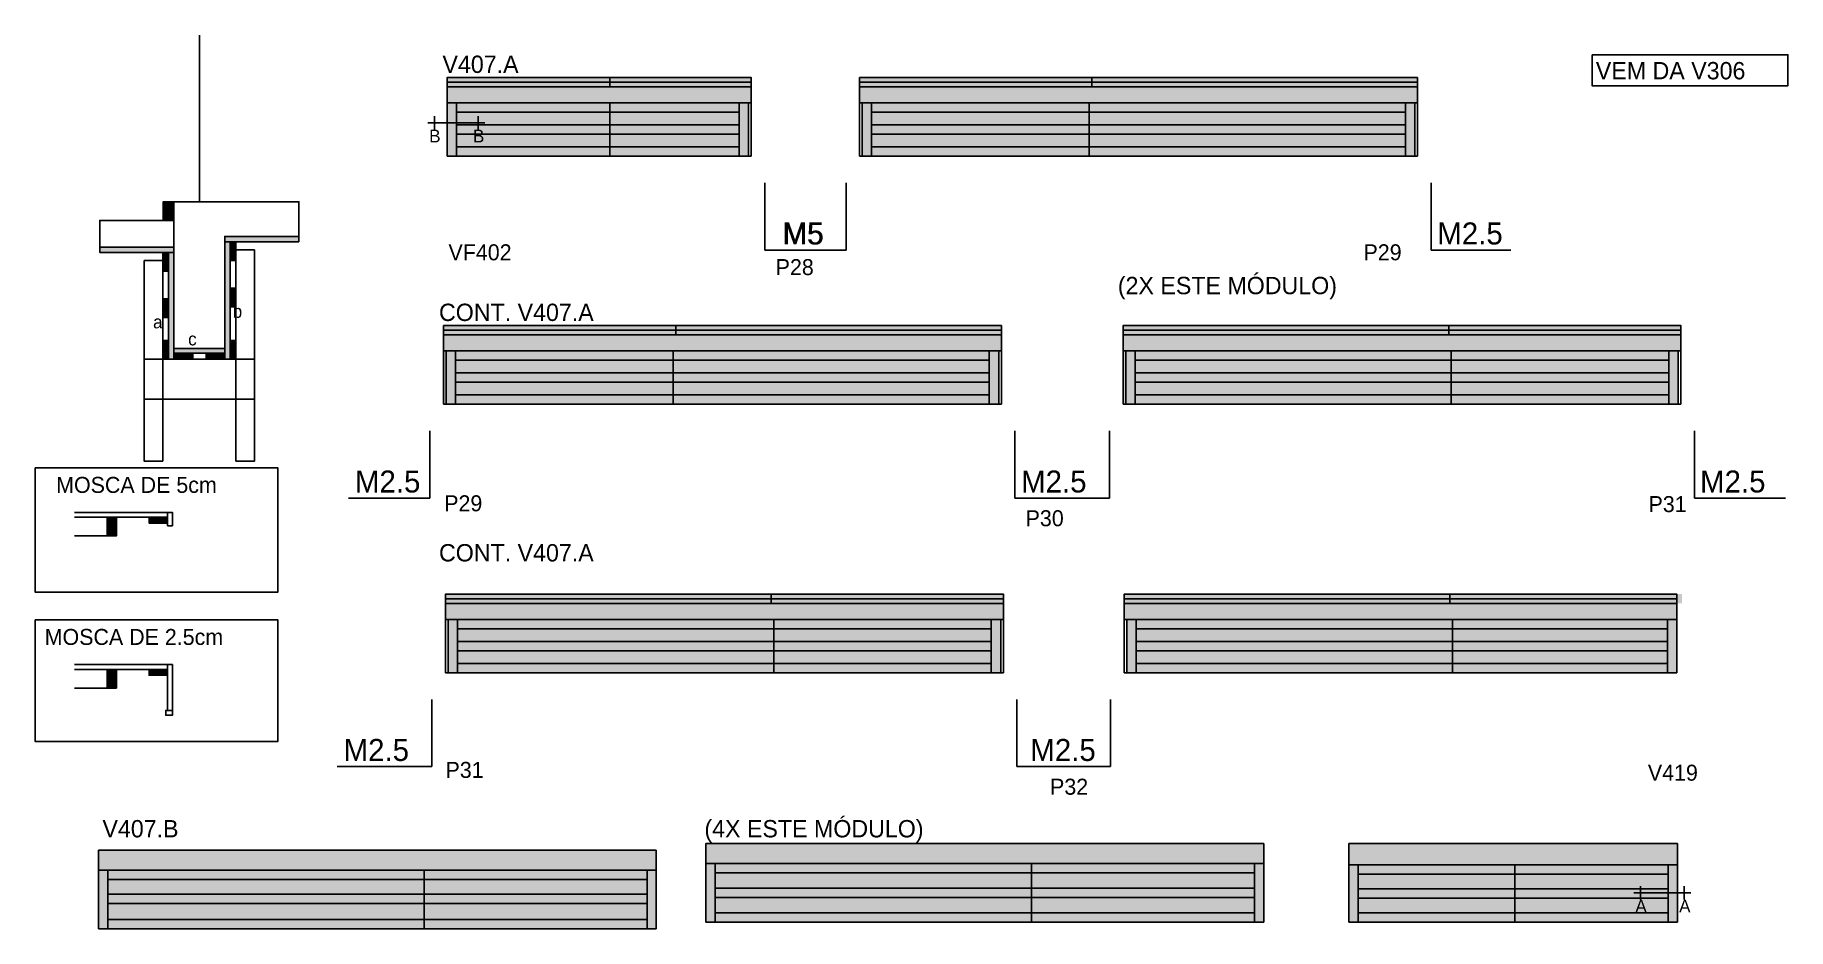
# Model space of a CAD drawing. Header units: metres. Extents: x 4812 to 6126, y 4041 to 4711.
import ezdxf

# ---------------------------------------------------------------- set-up
doc = ezdxf.new("R2010")
doc.units = ezdxf.units.M
for name, color, linetype in [('5', 7, 'Continuous'), ('CONCRETO', 7, 'Continuous'), ('COTA', 7, 'Continuous'), ('Cotas', 7, 'Continuous'), ('detalhes', 7, 'Continuous'), ('Hachura', 7, 'Continuous'), ('Madeira', 7, 'Continuous'), ('NOMENCLATURA', 7, 'Continuous'), ('Painéis', 7, 'Continuous'), ('REAPROVEITAMENTO', 7, 'Continuous'), ('SARR_2.2x7', 7, 'Continuous'), ('SARR_3.5x7', 7, 'Continuous'), ('TEXTO PILAR', 7, 'Continuous'), ('Texto Seção', 7, 'Continuous')]:
    doc.layers.add(name, color=color, linetype=linetype)

msp = doc.modelspace()

# ---------------------------------------------------------------- hatches: boundary and pattern name
at = {"layer": 'COTA'}
h = msp.add_hatch(color=7, dxfattribs=at)
h.dxf.hatch_style = 1
h.paths.add_polyline_path([(5349.1, 4672.5), (5121.1, 4672.5), (5121.1, 4672.5), (5121.1, 4660.5), (5121.1, 4660.5), (5349.1, 4660.5), (5349.1, 4660.5), (5349.1, 4672.5), (5349.1, 4672.5)])
h = msp.add_hatch(color=7, dxfattribs=at)
h.dxf.hatch_style = 1
h.paths.add_polyline_path([(5430.3, 4672.5), (5848.3, 4672.5), (5848.3, 4672.5), (5848.3, 4660.5), (5848.3, 4660.5), (5430.3, 4660.5), (5430.3, 4660.5), (5430.3, 4672.5), (5430.3, 4672.5)])
h = msp.add_hatch(color=7, dxfattribs=at)
h.dxf.hatch_style = 1
h.paths.add_polyline_path([(5118.5, 4486.6), (5536.5, 4486.6), (5536.5, 4486.6), (5536.5, 4474.6), (5536.5, 4474.6), (5118.5, 4474.6), (5118.5, 4474.6), (5118.5, 4486.6), (5118.5, 4486.6)])
h = msp.add_hatch(color=7, dxfattribs=at)
h.dxf.hatch_style = 1
h.paths.add_polyline_path([(6045.7, 4486.6), (5627.7, 4486.6), (5627.7, 4486.6), (5627.7, 4474.6), (5627.7, 4474.6), (6045.7, 4474.6), (6045.7, 4474.6), (6045.7, 4486.6), (6045.7, 4486.6)])
h = msp.add_hatch(color=7, dxfattribs=at)
h.dxf.hatch_style = 1
h.paths.add_polyline_path([(5538, 4285.2), (5120, 4285.2), (5120, 4285.2), (5120, 4273.2), (5120, 4273.2), (5538, 4273.2), (5538, 4273.2), (5538, 4285.2), (5538, 4285.2)])
h = msp.add_hatch(color=7, dxfattribs=at)
h.dxf.hatch_style = 1
h.paths.add_polyline_path([(6042.6, 4285.2), (5628.6, 4285.2), (5628.6, 4285.2), (5628.6, 4273.2), (5628.6, 4273.2), (6042.6, 4273.2), (6042.6, 4273.2), (6042.6, 4285.2), (6042.6, 4285.2)])
h = msp.add_hatch(color=7, dxfattribs=at)
h.dxf.hatch_style = 1
h.paths.add_polyline_path([(5277.9, 4100.1), (4859.9, 4100.1), (4859.9, 4100.1), (4859.9, 4085.1), (4859.9, 4085.1), (5277.9, 4085.1), (5277.9, 4085.1), (5277.9, 4100.1)])
h = msp.add_hatch(color=7, dxfattribs=at)
h.dxf.hatch_style = 1
h.paths.add_polyline_path([(5733.1, 4105.1), (5315.1, 4105.1), (5315.1, 4105.1), (5315.1, 4090.1), (5315.1, 4090.1), (5733.1, 4090.1), (5733.1, 4090.1), (5733.1, 4105.1)])
h = msp.add_hatch(color=7, dxfattribs=at)
h.dxf.hatch_style = 1
h.paths.add_polyline_path([(5796.8, 4105.1), (6043.3, 4105.1), (6043.3, 4105.1), (6043.3, 4089.1), (6043.3, 4089.1), (5796.8, 4089.1), (5796.8, 4089.1), (5796.8, 4105.1), (5796.8, 4105.1)])
at = {"layer": 'Hachura'}
h = msp.add_hatch(color=7, dxfattribs=at)
h.dxf.hatch_style = 1
h.paths.add_polyline_path([(4908.5, 4572.4), (4912.9, 4572.4), (4912.9, 4572.4), (4912.9, 4586.4), (4912.9, 4586.4), (4908.5, 4586.4), (4908.5, 4586.4), (4908.5, 4572.4)])
h = msp.add_hatch(color=7, dxfattribs=at)
h.dxf.hatch_style = 1
h.paths.add_polyline_path([(4912.9, 4586.4), (4916.5, 4586.4), (4916.5, 4586.4), (4916.5, 4572.4), (4916.5, 4572.4), (4912.9, 4572.4), (4912.9, 4572.4), (4912.9, 4586.4)])
h = msp.add_hatch(color=7, dxfattribs=at)
h.dxf.hatch_style = 1
h.paths.add_polyline_path([(5010.1, 4556.4), (5010.1, 4560.4), (5010.1, 4560.4), (4954.5, 4560.4), (4954.5, 4560.4), (4954.5, 4556.4), (4954.5, 4556.4), (5010.1, 4556.4)])
h = msp.add_hatch(color=7, dxfattribs=at)
h.dxf.hatch_style = 1
h.paths.add_polyline_path([(4916.5, 4548.4), (4916.5, 4552.4), (4916.5, 4552.4), (4860.9, 4552.4), (4860.9, 4552.4), (4860.9, 4548.4), (4860.9, 4548.4), (4916.5, 4548.4)])
h = msp.add_hatch(color=7, dxfattribs=at)
h.dxf.hatch_style = 1
h.paths.add_polyline_path([(4908.1, 4534.4), (4912.5, 4534.4), (4912.5, 4534.4), (4912.5, 4548.4), (4912.5, 4548.4), (4908.1, 4548.4), (4908.1, 4548.4), (4908.1, 4534.4)])
h = msp.add_hatch(color=7, dxfattribs=at)
h.dxf.hatch_style = 1
h.paths.add_polyline_path([(4916.5, 4548.4), (4912.5, 4548.4), (4912.5, 4548.4), (4912.5, 4468.4), (4912.5, 4468.4), (4916.5, 4468.4), (4916.5, 4468.4), (4916.5, 4548.4)])
h = msp.add_hatch(color=7, dxfattribs=at)
h.dxf.hatch_style = 1
h.paths.add_polyline_path([(4958.5, 4556.4), (4954.5, 4556.4), (4954.5, 4556.4), (4954.5, 4468.4), (4954.5, 4468.4), (4958.5, 4468.4), (4958.5, 4468.4), (4958.5, 4556.4)])
h = msp.add_hatch(color=7, dxfattribs=at)
h.dxf.hatch_style = 1
h.paths.add_polyline_path([(4962.9, 4542.4), (4958.5, 4542.4), (4958.5, 4542.4), (4958.5, 4556.4), (4958.5, 4556.4), (4962.9, 4556.4), (4962.9, 4556.4), (4962.9, 4542.4)])
h = msp.add_hatch(color=7, dxfattribs=at)
h.dxf.hatch_style = 1
h.paths.add_polyline_path([(4962.9, 4507.6), (4958.5, 4507.6), (4958.5, 4507.6), (4958.5, 4521.6), (4958.5, 4521.6), (4962.9, 4521.6), (4962.9, 4521.6), (4962.9, 4507.6)])
h = msp.add_hatch(color=7, dxfattribs=at)
h.dxf.hatch_style = 1
h.paths.add_polyline_path([(4908.1, 4499.6), (4912.5, 4499.6), (4912.5, 4499.6), (4912.5, 4513.6), (4912.5, 4513.6), (4908.1, 4513.6), (4908.1, 4513.6), (4908.1, 4499.6)])
h = msp.add_hatch(color=7, dxfattribs=at)
h.dxf.hatch_style = 1
h.paths.add_polyline_path([(4908.1, 4468.4), (4912.5, 4468.4), (4912.5, 4468.4), (4912.5, 4482.4), (4912.5, 4482.4), (4908.1, 4482.4), (4908.1, 4482.4), (4908.1, 4468.4)])
h = msp.add_hatch(color=7, dxfattribs=at)
h.dxf.hatch_style = 1
h.paths.add_polyline_path([(4962.9, 4468.4), (4958.5, 4468.4), (4958.5, 4468.4), (4958.5, 4482.4), (4958.5, 4482.4), (4962.9, 4482.4), (4962.9, 4482.4), (4962.9, 4468.4)])
h = msp.add_hatch(color=7, dxfattribs=at)
h.dxf.hatch_style = 1
h.paths.add_polyline_path([(4954.5, 4472.8), (4954.5, 4476.4), (4954.5, 4476.4), (4916.5, 4476.4), (4916.5, 4476.4), (4916.5, 4472.8), (4916.5, 4472.8), (4954.5, 4472.8)])
h = msp.add_hatch(color=7, dxfattribs=at)
h.dxf.hatch_style = 1
h.paths.add_polyline_path([(4916.5, 4468.4), (4916.5, 4472.8), (4916.5, 4472.8), (4930.5, 4472.8), (4930.5, 4472.8), (4930.5, 4468.4), (4930.5, 4468.4), (4916.5, 4468.4)])
h = msp.add_hatch(color=7, dxfattribs=at)
h.dxf.hatch_style = 1
h.paths.add_polyline_path([(4954.5, 4468.4), (4954.5, 4472.8), (4954.5, 4472.8), (4940.5, 4472.8), (4940.5, 4472.8), (4940.5, 4468.4), (4940.5, 4468.4), (4954.5, 4468.4)])
h = msp.add_hatch(color=7, dxfattribs=at)
h.dxf.hatch_style = 1
h.paths.add_polyline_path([(4873.4, 4349.9), (4866.4, 4349.9), (4866.4, 4335.9), (4873.4, 4335.9), (4873.4, 4349.9)])
h = msp.add_hatch(color=7, dxfattribs=at)
h.dxf.hatch_style = 1
h.paths.add_polyline_path([(4897.8, 4349.9), (4897.8, 4345.5), (4897.8, 4345.5), (4911.7, 4345.5), (4911.7, 4345.5), (4911.7, 4349.9), (4911.7, 4349.9), (4897.8, 4349.9)])
h = msp.add_hatch(color=7, dxfattribs=at)
h.dxf.hatch_style = 1
h.paths.add_polyline_path([(4873.4, 4235.8), (4866.4, 4235.8), (4866.4, 4221.8), (4873.4, 4221.8), (4873.4, 4235.8)])
h = msp.add_hatch(color=7, dxfattribs=at)
h.dxf.hatch_style = 1
h.paths.add_polyline_path([(4897.8, 4235.8), (4897.8, 4231.4), (4897.8, 4231.4), (4911.7, 4231.4), (4911.7, 4231.4), (4911.7, 4235.8), (4911.7, 4235.8), (4897.8, 4235.8)])
at = {"layer": 'REAPROVEITAMENTO'}
h = msp.add_hatch(color=7, dxfattribs=at)
h.dxf.hatch_style = 1
h.paths.add_polyline_path([(5349.1, 4679.5), (5121.1, 4679.5), (5121.1, 4679.5), (5121.1, 4672.5), (5121.1, 4672.5), (5349.1, 4672.5), (5349.1, 4672.5), (5349.1, 4679.5)])
h = msp.add_hatch(color=7, dxfattribs=at)
h.dxf.hatch_style = 1
h.paths.add_polyline_path([(5848.3, 4679.5), (5430.3, 4679.5), (5430.3, 4679.5), (5430.3, 4672.5), (5430.3, 4672.5), (5848.3, 4672.5), (5848.3, 4672.5), (5848.3, 4679.5)])
h = msp.add_hatch(color=7, dxfattribs=at)
h.dxf.hatch_style = 1
h.paths.add_polyline_path([(5347.1, 4620.5), (5347.1, 4660.5), (5347.1, 4660.5), (5121.1, 4660.5), (5121.1, 4660.5), (5121.1, 4620.5), (5121.1, 4620.5), (5347.1, 4620.5), (5347.1, 4620.5)])
h = msp.add_hatch(color=7, dxfattribs=at)
h.dxf.hatch_style = 1
h.paths.add_polyline_path([(5846.3, 4620.5), (5846.3, 4660.5), (5846.3, 4660.5), (5432.3, 4660.5), (5432.3, 4660.5), (5432.3, 4620.5), (5432.3, 4620.5), (5846.3, 4620.5)])
h = msp.add_hatch(color=7, dxfattribs=at)
h.dxf.hatch_style = 1
h.paths.add_polyline_path([(5536.5, 4493.6), (5118.5, 4493.6), (5118.5, 4493.6), (5118.5, 4486.6), (5118.5, 4486.6), (5536.5, 4486.6), (5536.5, 4486.6), (5536.5, 4493.6)])
h = msp.add_hatch(color=7, dxfattribs=at)
h.dxf.hatch_style = 1
h.paths.add_polyline_path([(6045.7, 4493.6), (5627.7, 4493.6), (5627.7, 4493.6), (5627.7, 4486.6), (5627.7, 4486.6), (6045.7, 4486.6), (6045.7, 4486.6), (6045.7, 4493.6)])
h = msp.add_hatch(color=7, dxfattribs=at)
h.dxf.hatch_style = 1
h.paths.add_polyline_path([(5534.5, 4434.6), (5534.5, 4474.6), (5534.5, 4474.6), (5118.5, 4474.6), (5118.5, 4474.6), (5118.5, 4434.6), (5118.5, 4434.6), (5534.5, 4434.6)])
h = msp.add_hatch(color=7, dxfattribs=at)
h.dxf.hatch_style = 1
h.paths.add_polyline_path([(6043.7, 4434.6), (6043.7, 4474.6), (6043.7, 4474.6), (5627.7, 4474.6), (5627.7, 4474.6), (5627.7, 4434.6), (5627.7, 4434.6), (6043.7, 4434.6)])
h = msp.add_hatch(color=7, dxfattribs=at)
h.dxf.hatch_style = 1
h.paths.add_polyline_path([(5538, 4292.2), (5120, 4292.2), (5120, 4292.2), (5120, 4285.2), (5120, 4285.2), (5538, 4285.2), (5538, 4285.2), (5538, 4292.2)])
h = msp.add_hatch(color=7, dxfattribs=at)
h.dxf.hatch_style = 1
h.paths.add_polyline_path([(6046.6, 4292.2), (5628.6, 4292.2), (5628.6, 4292.2), (5628.6, 4285.2), (5628.6, 4285.2), (6046.6, 4285.2), (6046.6, 4285.2), (6046.6, 4292.2)])
h = msp.add_hatch(color=7, dxfattribs=at)
h.dxf.hatch_style = 1
h.paths.add_polyline_path([(5536, 4233.2), (5536, 4273.2), (5536, 4273.2), (5122, 4273.2), (5122, 4273.2), (5122, 4233.2), (5122, 4233.2), (5536, 4233.2), (5536, 4233.2)])
h = msp.add_hatch(color=7, dxfattribs=at)
h.dxf.hatch_style = 1
h.paths.add_polyline_path([(6042.6, 4233.2), (6042.6, 4273.2), (6042.6, 4273.2), (5630.6, 4273.2), (5630.6, 4273.2), (5630.6, 4233.2), (5630.6, 4233.2), (6042.6, 4233.2)])
h = msp.add_hatch(color=7, dxfattribs=at)
h.dxf.hatch_style = 1
h.paths.add_polyline_path([(5733.1, 4046.1), (5733.1, 4090.1), (5733.1, 4090.1), (5315.1, 4090.1), (5315.1, 4090.1), (5315.1, 4046.1), (5315.1, 4046.1), (5733.1, 4046.1)])
h = msp.add_hatch(color=7, dxfattribs=at)
h.dxf.hatch_style = 1
h.paths.add_polyline_path([(6043.3, 4046.1), (6043.3, 4089.1), (6043.3, 4089.1), (5796.8, 4089.1), (5796.8, 4089.1), (5796.8, 4046.1), (5796.8, 4046.1), (6043.3, 4046.1), (6043.3, 4046.1)])
h = msp.add_hatch(color=7, dxfattribs=at)
h.dxf.hatch_style = 1
h.paths.add_polyline_path([(5277.9, 4041.1), (5277.9, 4085.1), (5277.9, 4085.1), (4859.9, 4085.1), (4859.9, 4085.1), (4859.9, 4041.1), (4859.9, 4041.1), (5277.9, 4041.1)])

# ---------------------------------------------------------------- linework, layer by layer
at = {"layer": 'CONCRETO', "color": 7, "lineweight": 25}
msp.add_lwpolyline([(4954.5, 4556.4), (4954.5, 4476.4), (4916.5, 4476.4), (4916.5, 4552.4), (4860.9, 4552.4), (4860.9, 4572.4), (4916.5, 4572.4), (4916.5, 4586.4), (4954.5, 4586.4)], dxfattribs=at)
msp.add_lwpolyline([(5010.1, 4560.4), (5010.1, 4586.4), (4954.5, 4586.4), (4954.5, 4586.4), (4916.5, 4586.4), (4916.5, 4476.4), (4954.5, 4476.4), (4954.5, 4560.4)], close=True, dxfattribs=at)
at = {"layer": 'COTA', "color": 7, "lineweight": 25}
for p, q in [((5121.1, 4660.5), (5121.1, 4672.5)), ((5349.1, 4672.5), (5349.1, 4660.5)), ((5430.3, 4672.5), (5430.3, 4660.5)), ((5848.3, 4660.5), (5848.3, 4672.5)), ((5118.5, 4486.6), (5118.5, 4474.6)), ((5536.5, 4474.6), (5536.5, 4486.6)), ((5627.7, 4474.6), (5627.7, 4486.6)), ((6045.7, 4486.6), (6045.7, 4474.6)), ((5120, 4273.2), (5120, 4285.2)), ((5538, 4285.2), (5538, 4273.2)), ((5628.6, 4273.2), (5628.6, 4285.2)), ((6042.6, 4285.2), (6042.6, 4273.2)), ((4859.9, 4085.1), (4859.9, 4100.1)), ((5277.9, 4100.1), (4859.9, 4100.1)), ((5277.9, 4100.1), (5277.9, 4085.1)), ((5315.1, 4090.1), (5315.1, 4105.1)), ((5733.1, 4105.1), (5315.1, 4105.1)), ((5733.1, 4105.1), (5733.1, 4090.1)), ((5796.8, 4105.1), (5796.8, 4089.1)), ((6043.3, 4105.1), (5796.8, 4105.1)), ((6043.3, 4089.1), (6043.3, 4105.1))]:
    msp.add_line(p, q, dxfattribs=at)
at = {"layer": 'Cotas', "color": 7, "lineweight": 25}
for points in [[(4812.4, 4386.9), (4994.4, 4386.9), (4994.4, 4293.7), (4812.4, 4293.7)], [(4812.4, 4272.8), (4994.4, 4272.8), (4994.4, 4181.8), (4812.4, 4181.8)]]:
    msp.add_lwpolyline(points, close=True, dxfattribs=at)
at = {"layer": 'Defpoints', "color": 7, "lineweight": 25}
msp.add_line((4935.5, 4586.4), (4935.5, 4711.4), dxfattribs=at)
at = {"layer": 'Madeira', "color": 7, "lineweight": 25}
for points in [[(4908.5, 4572.4), (4912.9, 4572.4), (4912.9, 4586.4), (4908.5, 4586.4)], [(4908.1, 4534.4), (4912.5, 4534.4), (4912.5, 4548.4), (4908.1, 4548.4)], [(4962.9, 4542.4), (4958.5, 4542.4), (4958.5, 4556.4), (4962.9, 4556.4)], [(4962.9, 4507.6), (4958.5, 4507.6), (4958.5, 4521.6), (4962.9, 4521.6)], [(4908.1, 4499.6), (4912.5, 4499.6), (4912.5, 4513.6), (4908.1, 4513.6)], [(4908.1, 4468.4), (4912.5, 4468.4), (4912.5, 4482.4), (4908.1, 4482.4)], [(4962.9, 4468.4), (4958.5, 4468.4), (4958.5, 4482.4), (4962.9, 4482.4)], [(4916.5, 4468.4), (4916.5, 4472.8), (4930.5, 4472.8), (4930.5, 4468.4)], [(4954.5, 4468.4), (4954.5, 4472.8), (4940.5, 4472.8), (4940.5, 4468.4)], [(4873.4, 4335.9), (4873.4, 4349.9), (4866.4, 4349.9), (4866.4, 4335.9)], [(4897.8, 4349.9), (4911.7, 4349.9), (4911.7, 4345.5), (4897.8, 4345.5)], [(4873.4, 4221.8), (4873.4, 4235.8), (4866.4, 4235.8), (4866.4, 4221.8)], [(4897.8, 4235.8), (4911.7, 4235.8), (4911.7, 4231.4), (4897.8, 4231.4)]]:
    msp.add_lwpolyline(points, close=True, dxfattribs=at)
for points in [[(4873.4, 4349.9), (4873.4, 4335.9), (4841.9, 4335.9)], [(4873.4, 4235.8), (4873.4, 4221.8), (4841.9, 4221.8)]]:
    msp.add_lwpolyline(points, dxfattribs=at)
at = {"layer": 'NOMENCLATURA', "color": 7, "lineweight": 25}
for p, q in [((5111.8, 4650.5), (5111.8, 4640.5)), ((5144.5, 4650.5), (5144.5, 4640.5)), ((5106.8, 4645.5), (5149.5, 4645.5)), ((5359.3, 4550.2), (5359.3, 4600.6)), ((5420.1, 4550.2), (5420.1, 4600.6)), ((5858.5, 4550.2), (5858.5, 4600.6)), ((5420.1, 4550.2), (5359.3, 4550.2)), ((5918.4, 4550.2), (5858.5, 4550.2)), ((5108.3, 4364.2), (5108.3, 4414.6)), ((5546.7, 4364.2), (5546.7, 4414.6)), ((5617.5, 4364.2), (5617.5, 4414.6)), ((6055.9, 4364.2), (6055.9, 4414.6)), ((5108.3, 4364.2), (5047.4, 4364.2)), ((5617.5, 4364.2), (5546.7, 4364.2)), ((6055.9, 4364.2), (6124.2, 4364.2)), ((6124.2, 4364.2), (6055.9, 4364.2)), ((5109.8, 4162.9), (5109.8, 4213.3)), ((5548.2, 4162.9), (5548.2, 4213.3)), ((5618.4, 4162.9), (5618.4, 4213.3)), ((5109.8, 4162.9), (5038.9, 4162.9)), ((5618.4, 4162.9), (5548.2, 4162.9)), ((6015.4, 4073.2), (6015.4, 4063.2)), ((6048.2, 4073.2), (6048.2, 4063.2)), ((6053.2, 4068.2), (6010.4, 4068.2))]:
    msp.add_line(p, q, dxfattribs=at)
at = {"layer": 'Painéis', "color": 7, "lineweight": 25}
for p, q in [((5243.1, 4672.5), (5243.1, 4679.5)), ((5604.3, 4672.5), (5604.3, 4679.5)), ((5121.1, 4660.5), (5349.1, 4660.5)), ((5121.1, 4620.5), (5121.1, 4660.5)), ((5243.1, 4620.5), (5243.1, 4660.5)), ((5347.1, 4620.5), (5347.1, 4660.5)), ((5349.1, 4620.5), (5349.1, 4660.5)), ((5848.3, 4660.5), (5430.3, 4660.5)), ((5430.3, 4620.5), (5430.3, 4660.5)), ((5432.3, 4620.5), (5432.3, 4660.5)), ((5602.3, 4620.5), (5602.3, 4660.5)), ((5846.3, 4620.5), (5846.3, 4660.5)), ((5848.3, 4620.5), (5848.3, 4660.5)), ((5121.1, 4620.5), (5349.1, 4620.5)), ((5848.3, 4620.5), (5430.3, 4620.5)), ((5292.5, 4486.6), (5292.5, 4493.6)), ((5871.8, 4486.6), (5871.8, 4493.6)), ((5536.5, 4474.6), (5118.5, 4474.6)), ((5118.5, 4434.6), (5118.5, 4474.6)), ((5120.5, 4434.6), (5120.5, 4474.6)), ((5290.5, 4434.6), (5290.5, 4474.6)), ((5534.5, 4434.6), (5534.5, 4474.6)), ((5536.5, 4434.6), (5536.5, 4474.6)), ((5627.7, 4474.6), (6045.7, 4474.6)), ((5627.7, 4434.6), (5627.7, 4474.6)), ((5629.7, 4434.6), (5629.7, 4474.6)), ((5873.7, 4434.6), (5873.7, 4474.6)), ((6043.7, 4434.6), (6043.7, 4474.6)), ((6045.7, 4434.6), (6045.7, 4474.6)), ((5536.5, 4434.6), (5118.5, 4434.6)), ((5627.7, 4434.6), (6045.7, 4434.6)), ((4911.7, 4353.5), (4841.9, 4353.5)), ((4911.7, 4349.9), (4841.9, 4349.9)), ((5364, 4285.2), (5364, 4292.2)), ((5872.6, 4285.2), (5872.6, 4292.2)), ((5120, 4273.2), (5538, 4273.2)), ((5120, 4233.2), (5120, 4273.2)), ((5122, 4233.2), (5122, 4273.2)), ((5366, 4233.2), (5366, 4273.2)), ((5536, 4233.2), (5536, 4273.2)), ((5538, 4233.2), (5538, 4273.2)), ((5628.6, 4273.2), (6042.6, 4273.2)), ((5628.6, 4233.2), (5628.6, 4273.2)), ((5630.6, 4233.2), (5630.6, 4273.2)), ((5874.6, 4233.2), (5874.6, 4273.2)), ((6042.6, 4233.2), (6042.6, 4273.2)), ((4911.7, 4239.4), (4841.9, 4239.4)), ((4911.7, 4235.8), (4841.9, 4235.8)), ((5120, 4233.2), (5538, 4233.2)), ((5628.6, 4233.2), (6042.6, 4233.2)), ((5315.1, 4090.1), (5733.1, 4090.1)), ((5315.1, 4046.1), (5315.1, 4090.1)), ((5559.1, 4046.1), (5559.1, 4090.1)), ((5733.1, 4046.1), (5733.1, 4090.1)), ((6043.3, 4089.1), (5796.8, 4089.1)), ((5796.8, 4046.1), (5796.8, 4089.1)), ((5921.3, 4046.1), (5921.3, 4089.1)), ((6043.3, 4046.1), (6043.3, 4089.1)), ((4859.9, 4085.1), (5277.9, 4085.1)), ((4859.9, 4041.1), (4859.9, 4085.1)), ((5103.9, 4041.1), (5103.9, 4085.1)), ((5277.9, 4041.1), (5277.9, 4085.1)), ((5315.1, 4046.1), (5733.1, 4046.1)), ((6043.3, 4046.1), (5796.8, 4046.1)), ((4859.9, 4041.1), (5277.9, 4041.1))]:
    msp.add_line(p, q, dxfattribs=at)
for points in [[(5121.1, 4672.5), (5349.1, 4672.5), (5349.1, 4679.5), (5121.1, 4679.5)], [(5430.3, 4672.5), (5848.3, 4672.5), (5848.3, 4679.5), (5430.3, 4679.5)], [(4912.9, 4586.4), (4916.5, 4586.4), (4916.5, 4572.4), (4912.9, 4572.4)], [(5010.1, 4556.4), (5010.1, 4560.4), (4954.5, 4560.4), (4954.5, 4556.4)], [(4916.5, 4548.4), (4916.5, 4552.4), (4860.9, 4552.4), (4860.9, 4548.4)], [(4912.5, 4548.4), (4916.5, 4548.4), (4916.5, 4468.4), (4912.5, 4468.4)], [(4958.5, 4556.4), (4954.5, 4556.4), (4954.5, 4468.4), (4958.5, 4468.4)], [(5118.5, 4486.6), (5536.5, 4486.6), (5536.5, 4493.6), (5118.5, 4493.6)], [(6045.7, 4486.6), (5627.7, 4486.6), (5627.7, 4493.6), (6045.7, 4493.6)], [(4954.5, 4472.8), (4954.5, 4476.4), (4916.5, 4476.4), (4916.5, 4472.8)], [(4911.7, 4353.5), (4915.3, 4353.5), (4915.3, 4343.5), (4911.7, 4343.5)], [(5538, 4285.2), (5120, 4285.2), (5120, 4292.2), (5538, 4292.2)], [(6042.6, 4285.2), (5628.6, 4285.2), (5628.6, 4292.2), (6042.6, 4292.2)], [(4911.7, 4239.4), (4915.3, 4239.4), (4915.3, 4205), (4911.7, 4205)], [(4915.3, 4205), (4915.3, 4201.4), (4910.3, 4201.4), (4910.3, 4205)]]:
    msp.add_lwpolyline(points, close=True, dxfattribs=at)
at = {"layer": 'SARR_2.2x7', "color": 7, "lineweight": 25}
for p, q in [((5121.1, 4676), (5243.1, 4676)), ((5243.1, 4676), (5349.1, 4676)), ((5430.3, 4676), (5604.3, 4676)), ((5604.3, 4676), (5848.3, 4676)), ((5128.1, 4620.5), (5128.1, 4660.5)), ((5243.1, 4653.5), (5128.1, 4653.5)), ((5340.1, 4653.5), (5243.1, 4653.5)), ((5340.1, 4620.5), (5340.1, 4660.5)), ((5439.3, 4620.5), (5439.3, 4660.5)), ((5439.3, 4653.5), (5602.3, 4653.5)), ((5602.3, 4653.5), (5839.3, 4653.5)), ((5839.3, 4620.5), (5839.3, 4660.5)), ((5128.1, 4644), (5243.1, 4644)), ((5128.1, 4637), (5243.1, 4637)), ((5243.1, 4644), (5340.1, 4644)), ((5243.1, 4637), (5340.1, 4637)), ((5439.3, 4644), (5602.3, 4644)), ((5439.3, 4637), (5602.3, 4637)), ((5602.3, 4644), (5839.3, 4644)), ((5602.3, 4637), (5839.3, 4637)), ((5243.1, 4627.5), (5128.1, 4627.5)), ((5340.1, 4627.5), (5243.1, 4627.5)), ((5439.3, 4627.5), (5602.3, 4627.5)), ((5602.3, 4627.5), (5839.3, 4627.5)), ((5118.5, 4490.1), (5292.5, 4490.1)), ((5292.5, 4490.1), (5536.5, 4490.1)), ((5871.8, 4490.1), (5627.7, 4490.1)), ((6045.7, 4490.1), (5871.8, 4490.1)), ((5127.5, 4434.6), (5127.5, 4474.6)), ((5127.5, 4467.6), (5290.5, 4467.6)), ((5290.5, 4467.6), (5527.5, 4467.6)), ((5527.5, 4434.6), (5527.5, 4474.6)), ((5636.7, 4434.6), (5636.7, 4474.6)), ((5873.7, 4467.6), (5636.7, 4467.6)), ((6036.7, 4467.6), (5873.7, 4467.6)), ((6036.7, 4434.6), (6036.7, 4474.6)), ((5127.5, 4458.1), (5290.5, 4458.1)), ((5290.5, 4458.1), (5527.5, 4458.1)), ((5636.7, 4458.1), (5873.7, 4458.1)), ((5873.7, 4458.1), (6036.7, 4458.1)), ((5127.5, 4451.1), (5290.5, 4451.1)), ((5127.5, 4441.6), (5290.5, 4441.6)), ((5290.5, 4451.1), (5527.5, 4451.1)), ((5290.5, 4441.6), (5527.5, 4441.6)), ((5636.7, 4451.1), (5873.7, 4451.1)), ((5873.7, 4441.6), (5636.7, 4441.6)), ((5873.7, 4451.1), (6036.7, 4451.1)), ((6036.7, 4441.6), (5873.7, 4441.6)), ((5364, 4288.7), (5120, 4288.7)), ((5538, 4288.7), (5364, 4288.7)), ((5872.6, 4288.7), (5628.6, 4288.7)), ((6042.6, 4288.7), (5872.6, 4288.7)), ((5129, 4233.2), (5129, 4273.2)), ((5529, 4233.2), (5529, 4273.2)), ((5637.6, 4233.2), (5637.6, 4273.2)), ((6035.6, 4233.2), (6035.6, 4273.2)), ((5366, 4266.2), (5129, 4266.2)), ((5129, 4256.7), (5366, 4256.7)), ((5529, 4266.2), (5366, 4266.2)), ((5366, 4256.7), (5529, 4256.7)), ((5874.6, 4266.2), (5637.6, 4266.2)), ((5637.6, 4256.7), (5874.6, 4256.7)), ((6035.6, 4266.2), (5874.6, 4266.2)), ((5874.6, 4256.7), (6035.6, 4256.7)), ((5129, 4249.7), (5366, 4249.7)), ((5366, 4249.7), (5529, 4249.7)), ((5637.6, 4249.7), (5874.6, 4249.7)), ((5874.6, 4249.7), (6035.6, 4249.7)), ((5366, 4240.2), (5129, 4240.2)), ((5529, 4240.2), (5366, 4240.2)), ((5874.6, 4240.2), (5637.6, 4240.2)), ((6035.6, 4240.2), (5874.6, 4240.2)), ((5322.1, 4046.1), (5322.1, 4090.1)), ((5726.2, 4046.1), (5726.2, 4090.1)), ((5803.8, 4046.1), (5803.8, 4089.1)), ((6036.3, 4046.1), (6036.3, 4089.1)), ((4866.9, 4041.1), (4866.9, 4085.1)), ((4866.9, 4078.1), (5103.9, 4078.1)), ((5103.9, 4078.1), (5271, 4078.1)), ((5271, 4041.1), (5271, 4085.1)), ((5322.1, 4083.1), (5559.1, 4083.1)), ((5559.1, 4083.1), (5726.2, 4083.1)), ((5803.8, 4082.1), (5921.3, 4082.1)), ((5921.3, 4082.1), (6036.3, 4082.1)), ((4866.9, 4067.1), (5103.9, 4067.1)), ((4866.9, 4060.1), (5103.9, 4060.1)), ((5103.9, 4067.1), (5271, 4067.1)), ((5103.9, 4060.1), (5271, 4060.1)), ((5322.1, 4071.6), (5559.1, 4071.6)), ((5322.1, 4064.6), (5559.1, 4064.6)), ((5559.1, 4071.6), (5726.2, 4071.6)), ((5559.1, 4064.6), (5726.2, 4064.6)), ((5803.8, 4071.1), (5921.3, 4071.1)), ((5803.8, 4064.1), (5921.3, 4064.1)), ((5921.3, 4071.1), (6036.3, 4071.1)), ((5921.3, 4064.1), (6036.3, 4064.1)), ((4866.9, 4048.1), (5103.9, 4048.1)), ((5103.9, 4048.1), (5271, 4048.1)), ((5322.1, 4053.1), (5559.1, 4053.1)), ((5559.1, 4053.1), (5726.2, 4053.1)), ((5803.8, 4053.1), (5921.3, 4053.1)), ((5921.3, 4053.1), (6036.3, 4053.1))]:
    msp.add_line(p, q, dxfattribs=at)
at = {"layer": 'SARR_3.5x7', "color": 7, "lineweight": 25}
for points in [[(4976.9, 4550.4), (4962.9, 4550.4), (4962.9, 4392), (4976.9, 4392)], [(4894.1, 4542.4), (4908.1, 4542.4), (4908.1, 4392), (4894.1, 4392)], [(4894.1, 4468.4), (4976.9, 4468.4), (4976.9, 4438.4), (4894.1, 4438.4)]]:
    msp.add_lwpolyline(points, close=True, dxfattribs=at)
at = {"layer": 'Texto Seção', "color": 7, "lineweight": 25}
msp.add_lwpolyline([(5979.2, 4696.6), (6126, 4696.6), (6126, 4673.4), (5979.2, 4673.4)], close=True, dxfattribs=at)

# ---------------------------------------------------------------- texts
at = {"layer": '5', "color": 7, "lineweight": 25}
for s, p in [('VF402', (5122.2, 4542.5)), ('P29', (5807.9, 4542.5)), ('P28', (5367.4, 4531.4)), ('P29', (5119, 4354.3)), ('P31', (6021.5, 4353.7)), ('P30', (5554.7, 4343.1)), ('P31', (5120, 4154.4)), ('V419', (6021, 4152.3)), ('P32', (5573, 4141.8))]:
    msp.add_text(s, height=12, dxfattribs=at).set_placement(p)
at = {"layer": 'detalhes', "color": 7, "lineweight": 25}
for s, p in [('B', (5107.7, 4630.9)), ('B', (5140.5, 4630.9)), ('b', (4960.5, 4499.4)), ('a', (4900.8, 4491.5)), ('c', (4927.1, 4478.7)), ('A', (6011.6, 4053.5)), ('A', (6044.4, 4053.5))]:
    msp.add_text(s, height=9.6, dxfattribs=at).set_placement(p)
at = {"layer": 'NOMENCLATURA', "color": 7, "lineweight": 25}
for s, p in [('M5', (5372.4, 4554.4)), ('M5', (5372.9, 4554.4)), ('M2.5', (5863.2, 4554.4)), ('M2.5', (5052.1, 4368.4)), ('M2.5', (5551.3, 4368.4)), ('M2.5', (6060.1, 4368.4)), ('M2.5', (5043.6, 4167.1)), ('M2.5', (5558.2, 4167.1))]:
    msp.add_text(s, height=16.5, dxfattribs=at).set_placement(p)
at = {"layer": 'TEXTO PILAR', "color": 7, "lineweight": 25}
for s, p in [('MOSCA DE 5cm', (4828.2, 4368.1)), ('MOSCA DE 2.5cm', (4819.6, 4254.1))]:
    msp.add_text(s, height=12, dxfattribs=at).set_placement(p)
at = {"layer": 'Texto Seção', "color": 7, "lineweight": 25}
for s, p in [('V407.A', (5117.7, 4683)), ('VEM DA V306', (5982, 4678.2)), ('(2X ESTE MÓDULO)', (5623.8, 4517.1)), ('CONT. V407.A', (5115.1, 4497)), ('CONT. V407.A', (5115.1, 4316.7)), ('(4X ESTE MÓDULO)', (5314, 4109.8)), ('V407.B', (4862.9, 4109.8))]:
    msp.add_text(s, height=13, dxfattribs=at).set_placement(p)

doc.saveas('drawing.dxf')
